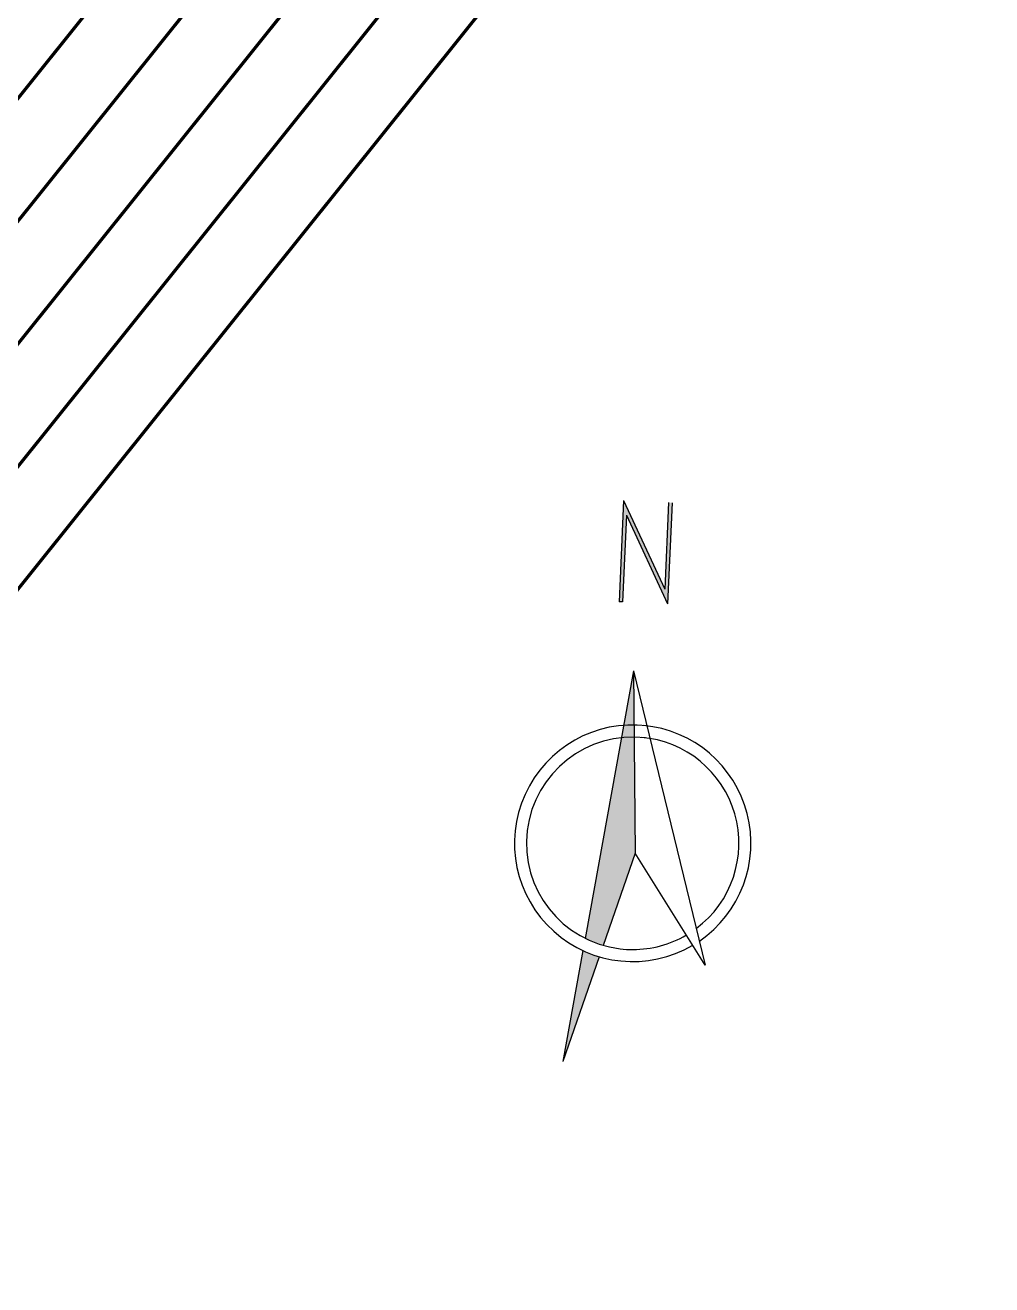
# Model space of a CAD drawing. Header units: millimetres. Extents: x 67532 to 67858, y 50657 to 50929.
# Drawn here: x 67747.5 to 67791.6, y 50805.6 to 50863.1 of the extents above; entities that cross this region are included whole.
import ezdxf

# ---------------------------------------------------------------- set-up
doc = ezdxf.new("R2010")
doc.units = ezdxf.units.MM
doc.linetypes.add('JTSS01', pattern=[6, 2, -4])
doc.layers.add('@-指北针1', color=7, linetype='Continuous')
doc.layers.add('@-标注', color=7, linetype='Continuous')
doc.layers.add('@-道路标线', color=7, linetype='Continuous', lineweight=0)

# ---------------------------------------------------------------- blocks, each defined once
blk = doc.blocks.new('zhibeizhen')
at = {"layer": '@-标注', "color": 6}
for p, q in [((561104.32, 4303102.87), (561103.91, 4303093.64)), ((561104.32, 4303102.87), (561108.08, 4303094.77)), ((561108.43, 4303102.69), (561108.08, 4303094.77)), ((561108.75, 4303102.67), (561108.33, 4303093.44)), ((561104.58, 4303101.54), (561104.22, 4303093.62)), ((561104.58, 4303101.54), (561108.33, 4303093.44)), ((561108.08, 4303094.77), (561108.08, 4303094.77)), ((561108.08, 4303094.77), (561108.08, 4303094.77)), ((561103.91, 4303093.64), (561103.91, 4303093.64)), ((561104.22, 4303093.62), (561103.91, 4303093.64)), ((561103.91, 4303093.64), (561103.91, 4303093.64)), ((561108.33, 4303093.44), (561108.33, 4303093.44)), ((561108.33, 4303093.44), (561108.33, 4303093.44))]:
    blk.add_line(p, q, dxfattribs=at)
at = {"layer": '@-标注'}
for p, q in [((561105.24, 4303087.33), (561100.83, 4303062.94)), ((561105.24, 4303087.33), (561105.39, 4303070.71)), ((561105.24, 4303087.33), (561111.76, 4303060.49)), ((561105.39, 4303070.71), (561102.47, 4303062.3)), ((561111.76, 4303060.49), (561105.39, 4303070.71)), ((561100.62, 4303061.82), (561098.79, 4303051.72)), ((561102.11, 4303061.26), (561098.79, 4303051.72))]:
    blk.add_line(p, q, dxfattribs=at)
for radius, start, end in [(10.79, 83.1658, 300.491), (10.79, 304.2706, 84.7393), (9.69, 83.1658, 263.1658), (9.69, 306.728, 85.3067), (9.69, 270.0446, 300.3273), (9.69, 263.1658, 270.0446)]:
    blk.add_arc((561105.16, 4303071.61), radius, start, end, dxfattribs=at)
for points in [[(561104.22, 4303093.62), (561103.91, 4303093.64), (561104.58, 4303101.54), (561104.32, 4303102.87)], [(561108.33, 4303093.44), (561104.58, 4303101.54), (561108.08, 4303094.77), (561104.32, 4303102.87)], [(561108.33, 4303093.44), (561108.08, 4303094.77), (561108.75, 4303102.67), (561108.43, 4303102.69)], [(561105.24, 4303087.33), (561105.39, 4303070.71), (561100.83, 4303062.94), (561102.47, 4303062.3)], [(561100.62, 4303061.82), (561102.11, 4303061.26), (561098.79, 4303051.72)]]:
    blk.add_solid(points, dxfattribs=at)

msp = doc.modelspace()

# ---------------------------------------------------------------- linework, layer by layer
at = {"layer": '@-道路标线', "color": 7, "linetype": 'Continuous', "const_width": 0.15, "flags": 128}
for points in [[(67710.863, 50814.453), (67780.581, 50901.415)], [(67716.325, 50810.074), (67786.043, 50897.036)], [(67721.786, 50805.696), (67791.504, 50892.658)]]:
    msp.add_lwpolyline(points, dxfattribs=at)
at = {"layer": '@-道路标线', "color": 7, "linetype": 'JTSS01', "const_width": 0.15, "flags": 128}
for points in [[(67713.594, 50812.263), (67783.312, 50899.225)], [(67719.055, 50807.885), (67788.773, 50894.847)]]:
    msp.add_lwpolyline(points, dxfattribs=at)

# ---------------------------------------------------------------- block references
at = {"layer": '@-指北针1', "xscale": 0.5, "yscale": 0.5, "zscale": 0.5}
msp.add_blockref('zhibeizhen', (-212777.381, -2100710.051), dxfattribs=at)

doc.saveas('drawing.dxf')
